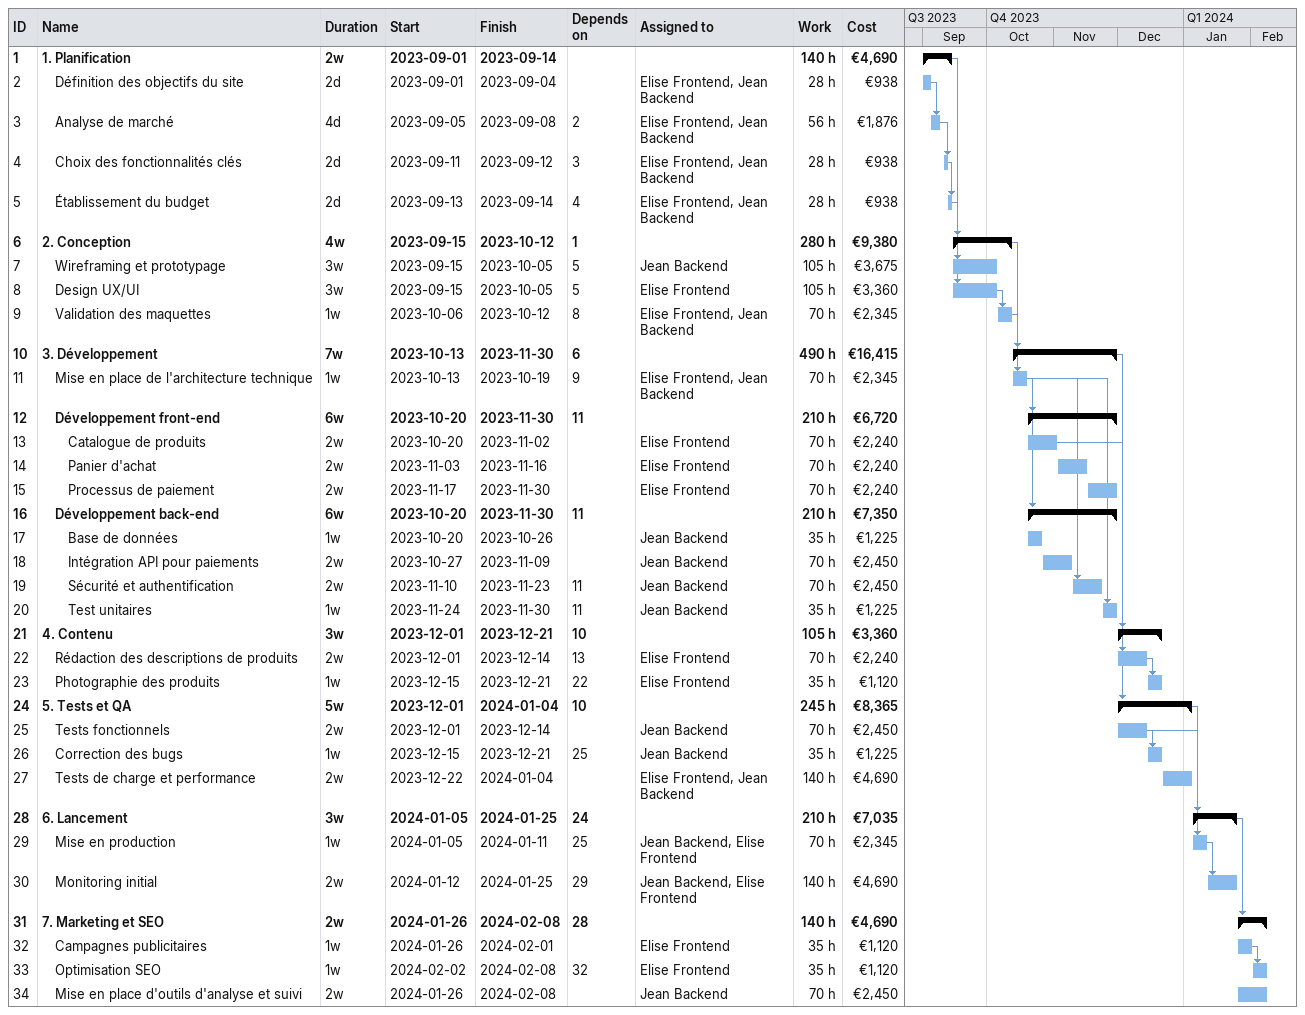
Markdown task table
| ID | Level | Task | Duration | Start | Finish | Predecessors | Resources | Work (h) | Cost (€) |
|---|---|---|---|---|---|---|---|---|---|
| 1 | 1 | **1. Planification** | 2w | 2023-09-01 | 2023-09-14 |  |  | 140 | 4690 |
| 2 | 2 | Définition des objectifs du site | 2d | 2023-09-01 | 2023-09-04 |  | Elise Frontend, Jean Backend | 28 | 938 |
| 3 | 2 | Analyse de marché | 4d | 2023-09-05 | 2023-09-08 | 2 | Elise Frontend, Jean Backend | 56 | 1876 |
| 4 | 2 | Choix des fonctionnalités clés | 2d | 2023-09-11 | 2023-09-12 | 3 | Elise Frontend, Jean Backend | 28 | 938 |
| 5 | 2 | Établissement du budget | 2d | 2023-09-13 | 2023-09-14 | 4 | Elise Frontend, Jean Backend | 28 | 938 |
| 6 | 1 | **2. Conception** | 4w | 2023-09-15 | 2023-10-12 | 1 |  | 280 | 9380 |
| 7 | 2 | Wireframing et prototypage | 3w | 2023-09-15 | 2023-10-05 | 5 | Jean Backend | 105 | 3675 |
| 8 | 2 | Design UX/UI | 3w | 2023-09-15 | 2023-10-05 | 5 | Elise Frontend | 105 | 3360 |
| 9 | 2 | Validation des maquettes | 1w | 2023-10-06 | 2023-10-12 | 8 | Elise Frontend, Jean Backend | 70 | 2345 |
| 10 | 1 | **3. Développement** | 7w | 2023-10-13 | 2023-11-30 | 6 |  | 490 | 16415 |
| 11 | 2 | Mise en place de l'architecture technique | 1w | 2023-10-13 | 2023-10-19 | 9 | Elise Frontend, Jean Backend | 70 | 2345 |
| 12 | 2 | **Développement front-end** | 6w | 2023-10-20 | 2023-11-30 | 11 |  | 210 | 6720 |
| 13 | 3 | Catalogue de produits | 2w | 2023-10-20 | 2023-11-02 |  | Elise Frontend | 70 | 2240 |
| 14 | 3 | Panier d'achat | 2w | 2023-11-03 | 2023-11-16 |  | Elise Frontend | 70 | 2240 |
| 15 | 3 | Processus de paiement | 2w | 2023-11-17 | 2023-11-30 |  | Elise Frontend | 70 | 2240 |
| 16 | 2 | **Développement back-end** | 6w | 2023-10-20 | 2023-11-30 | 11 |  | 210 | 7350 |
| 17 | 3 | Base de données | 1w | 2023-10-20 | 2023-10-26 |  | Jean Backend | 35 | 1225 |
| 18 | 3 | Intégration API pour paiements | 2w | 2023-10-27 | 2023-11-09 |  | Jean Backend | 70 | 2450 |
| 19 | 3 | Sécurité et authentification | 2w | 2023-11-10 | 2023-11-23 | 11 | Jean Backend | 70 | 2450 |
| 20 | 3 | Test unitaires | 1w | 2023-11-24 | 2023-11-30 | 11 | Jean Backend | 35 | 1225 |
| 21 | 1 | **4. Contenu** | 3w | 2023-12-01 | 2023-12-21 | 10 |  | 105 | 3360 |
| 22 | 2 | Rédaction des descriptions de produits | 2w | 2023-12-01 | 2023-12-14 | 13 | Elise Frontend | 70 | 2240 |
| 23 | 2 | Photographie des produits | 1w | 2023-12-15 | 2023-12-21 | 22 | Elise Frontend | 35 | 1120 |
| 24 | 1 | **5. Tests et QA** | 5w | 2023-12-01 | 2024-01-04 | 10 |  | 245 | 8365 |
| 25 | 2 | Tests fonctionnels | 2w | 2023-12-01 | 2023-12-14 |  | Jean Backend | 70 | 2450 |
| 26 | 2 | Correction des bugs | 1w | 2023-12-15 | 2023-12-21 | 25 | Jean Backend | 35 | 1225 |
| 27 | 2 | Tests de charge et performance | 2w | 2023-12-22 | 2024-01-04 |  | Elise Frontend, Jean Backend | 140 | 4690 |
| 28 | 1 | **6. Lancement** | 3w | 2024-01-05 | 2024-01-25 | 24 |  | 210 | 7035 |
| 29 | 2 | Mise en production | 1w | 2024-01-05 | 2024-01-11 | 25 | Jean Backend, Elise Frontend | 70 | 2345 |
| 30 | 2 | Monitoring initial | 2w | 2024-01-12 | 2024-01-25 | 29 | Jean Backend, Elise Frontend | 140 | 4690 |
| 31 | 1 | **7. Marketing et SEO** | 2w | 2024-01-26 | 2024-02-08 | 28 |  | 140 | 4690 |
| 32 | 2 | Campagnes publicitaires | 1w | 2024-01-26 | 2024-02-01 |  | Elise Frontend | 35 | 1120 |
| 33 | 2 | Optimisation SEO | 1w | 2024-02-02 | 2024-02-08 | 32 | Elise Frontend | 35 | 1120 |
| 34 | 2 | Mise en place d'outils d'analyse et suivi | 2w | 2024-01-26 | 2024-02-08 |  | Jean Backend | 70 | 2450 |
